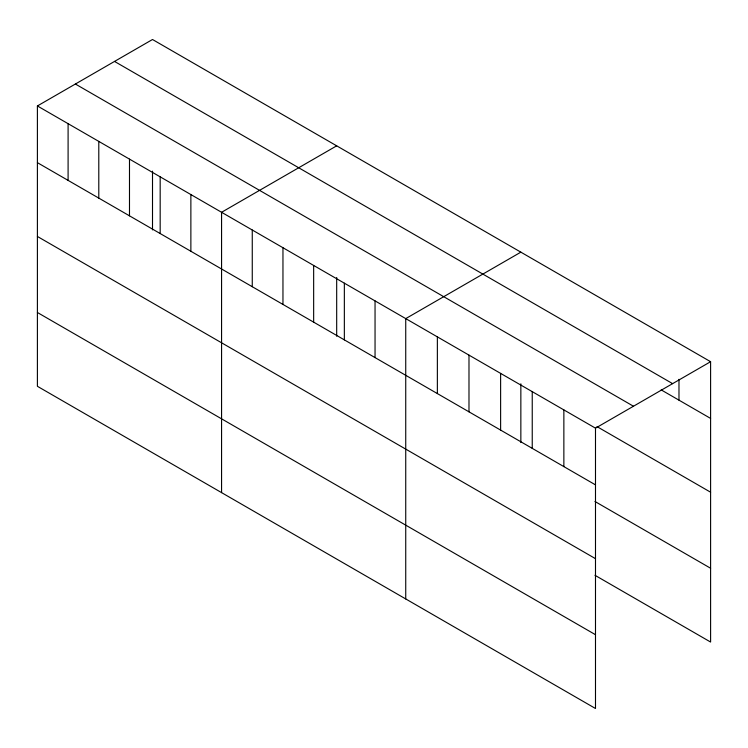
<?xml version="1.0" encoding="UTF-8"?>
<svg xmlns="http://www.w3.org/2000/svg" width="748" height="748" viewBox="0 0 748 748"><rect width="100%" height="100%" fill="white"/><g stroke="black" fill="none" stroke-linecap="round" stroke-linejoin="round"><path stroke-width="1.12" d="M37.4 105.954L595.492 428.165L595.492 708.496L37.4 386.295L37.4 105.954L152.508 39.504L710.6 361.705L710.6 642.046L594.969 575.287M336.684 145.832L221.567 212.292L221.567 492.623M520.851 252.16L405.734 318.62L405.734 598.952M595.492 428.165L710.6 361.705M114.528 61.43L672.611 383.64M661.185 389.886L710.6 418.413M75.389 84.028L633.472 406.239M596.951 426.594L710.6 492.212M37.4 162.662L595.492 484.872M594.969 501.487L710.6 568.246M37.4 236.462L595.492 558.672M37.4 312.496L595.492 634.706M678.978 379.32L678.978 400.152M563.861 409.913L563.861 466.612M532.239 391.653L532.239 448.361M520.851 383.808L520.851 442.564M500.618 373.392L500.618 430.1M468.987 355.132L468.987 411.839M437.365 336.871L437.365 393.579M375.047 300.892L375.047 357.6M344.351 283.174L344.351 339.882M336.684 277.48L336.684 336.235M313.655 265.456L313.655 322.154M282.959 247.728L282.959 304.436M252.263 230.01L252.263 286.718M190.871 194.564L190.871 251.272M160.175 176.846L160.175 233.554M152.508 171.152L152.508 229.907M129.488 159.128L129.488 215.826M98.792 141.4L98.792 198.108M68.096 123.682L68.096 180.39"/></g></svg>
